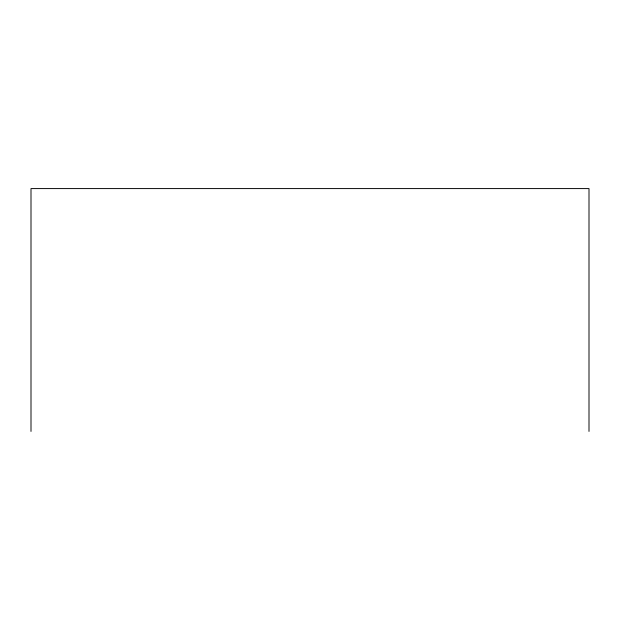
<?xml version="1.0" encoding="UTF-8"?>
<svg xmlns="http://www.w3.org/2000/svg" width="620" height="620" viewBox="0 0 620 620"><rect width="100%" height="100%" fill="white"/><g stroke="black" fill="none" stroke-linecap="round" stroke-linejoin="round"><path stroke-width="0.93" d="M589 431.419L589 188.581L31 188.581L31 431.419"/></g></svg>
